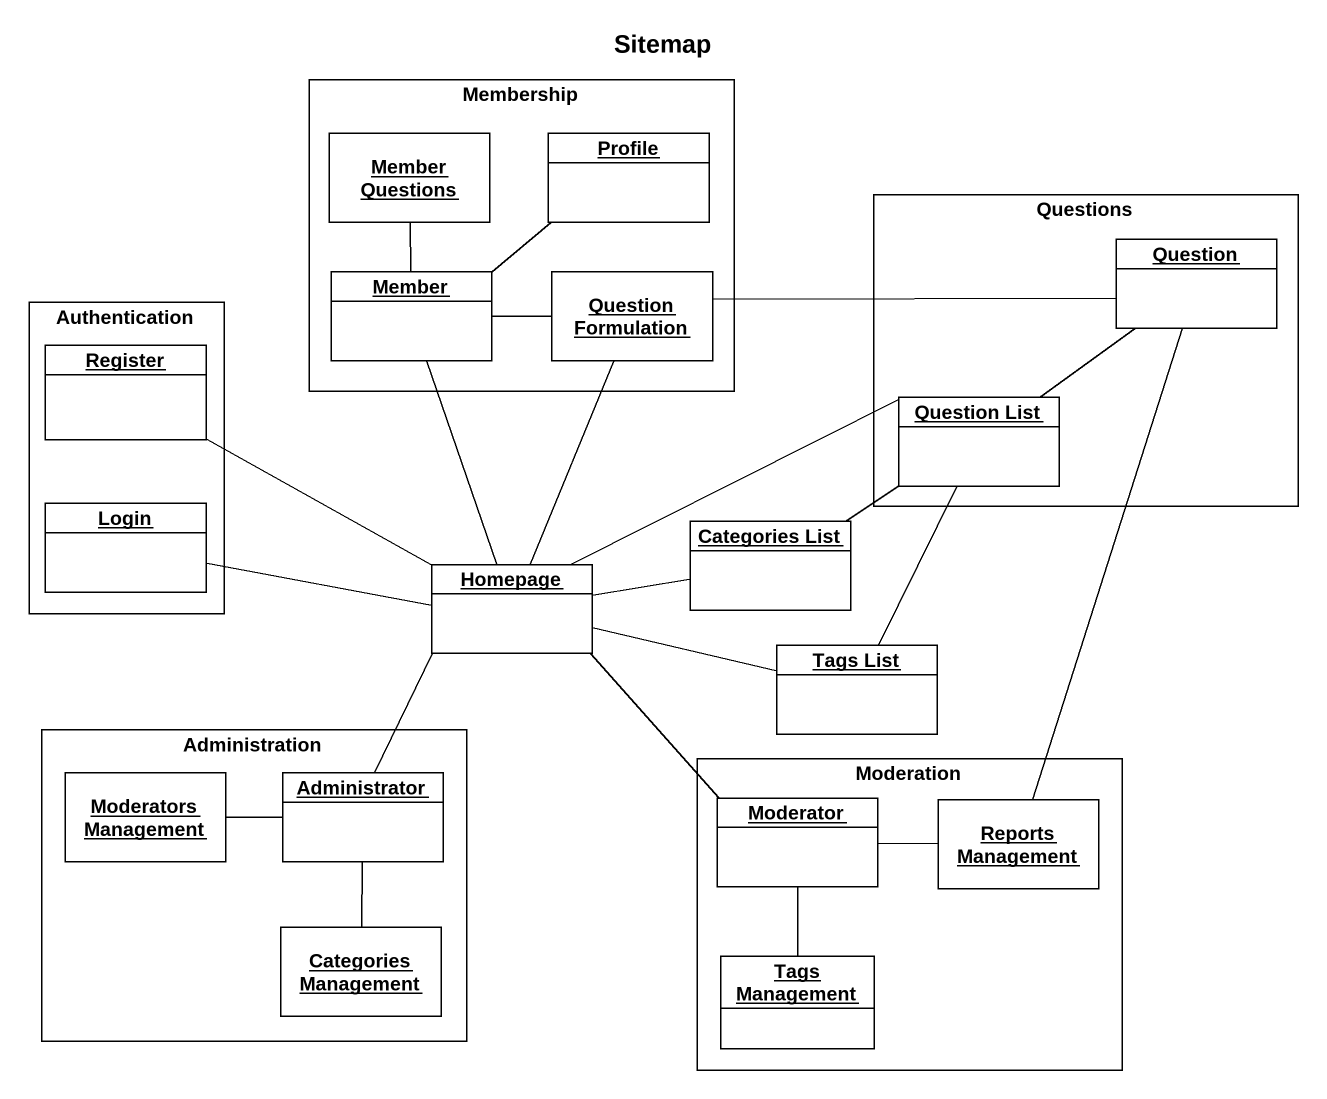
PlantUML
@startuml
title Sitemap
hide circle
hide empty members
rectangle Membership #FFFFFF {
  object "Member Questions" as Member_Questions #FFFFFF
  object Profile #FFFFFF
  object Member #FFFFFF
  object "Question Formulation" as Question_Formulation #FFFFFF
}
rectangle Questions #FFFFFF {
  object Question #FFFFFF
  object "Question List" as Question_List #FFFFFF
}
rectangle Authentication #FFFFFF {
  object Register #FFFFFF
  object Login #FFFFFF
}
object Homepage #FFFFFF
object "Categories List" as Categories_List #FFFFFF
object "Tags List" as Tags_List #FFFFFF
rectangle Administration #FFFFFF {
  object "Moderators Management" as Moderators_Management #FFFFFF
  object Administrator #FFFFFF
  object "Categories Management" as Categories_Management #FFFFFF
}
rectangle Moderation #FFFFFF {
  object Moderator #FFFFFF
  object "Reports Management" as Reports_Management #FFFFFF
  object "Tags Management" as Tags_Management #FFFFFF
}
Question -- Reports_Management
Member -up- Member_Questions
Member -up- Profile
Member -right- Question_Formulation
Question_Formulation -right- Question
Register -right- Homepage
Question_List -up- Question
Login -right- Homepage
Homepage -up- Member
Homepage -up- Question_Formulation
Homepage -right- Question_List
Homepage -right- Categories_List
Homepage -right- Tags_List
Homepage -- Administrator
Homepage -- Moderator
Categories_List -right- Question_List
Tags_List -up- Question_List
Moderators_Management -right- Administrator
Administrator -- Categories_Management
Moderator -right- Reports_Management
Moderator -- Tags_Management
@enduml
